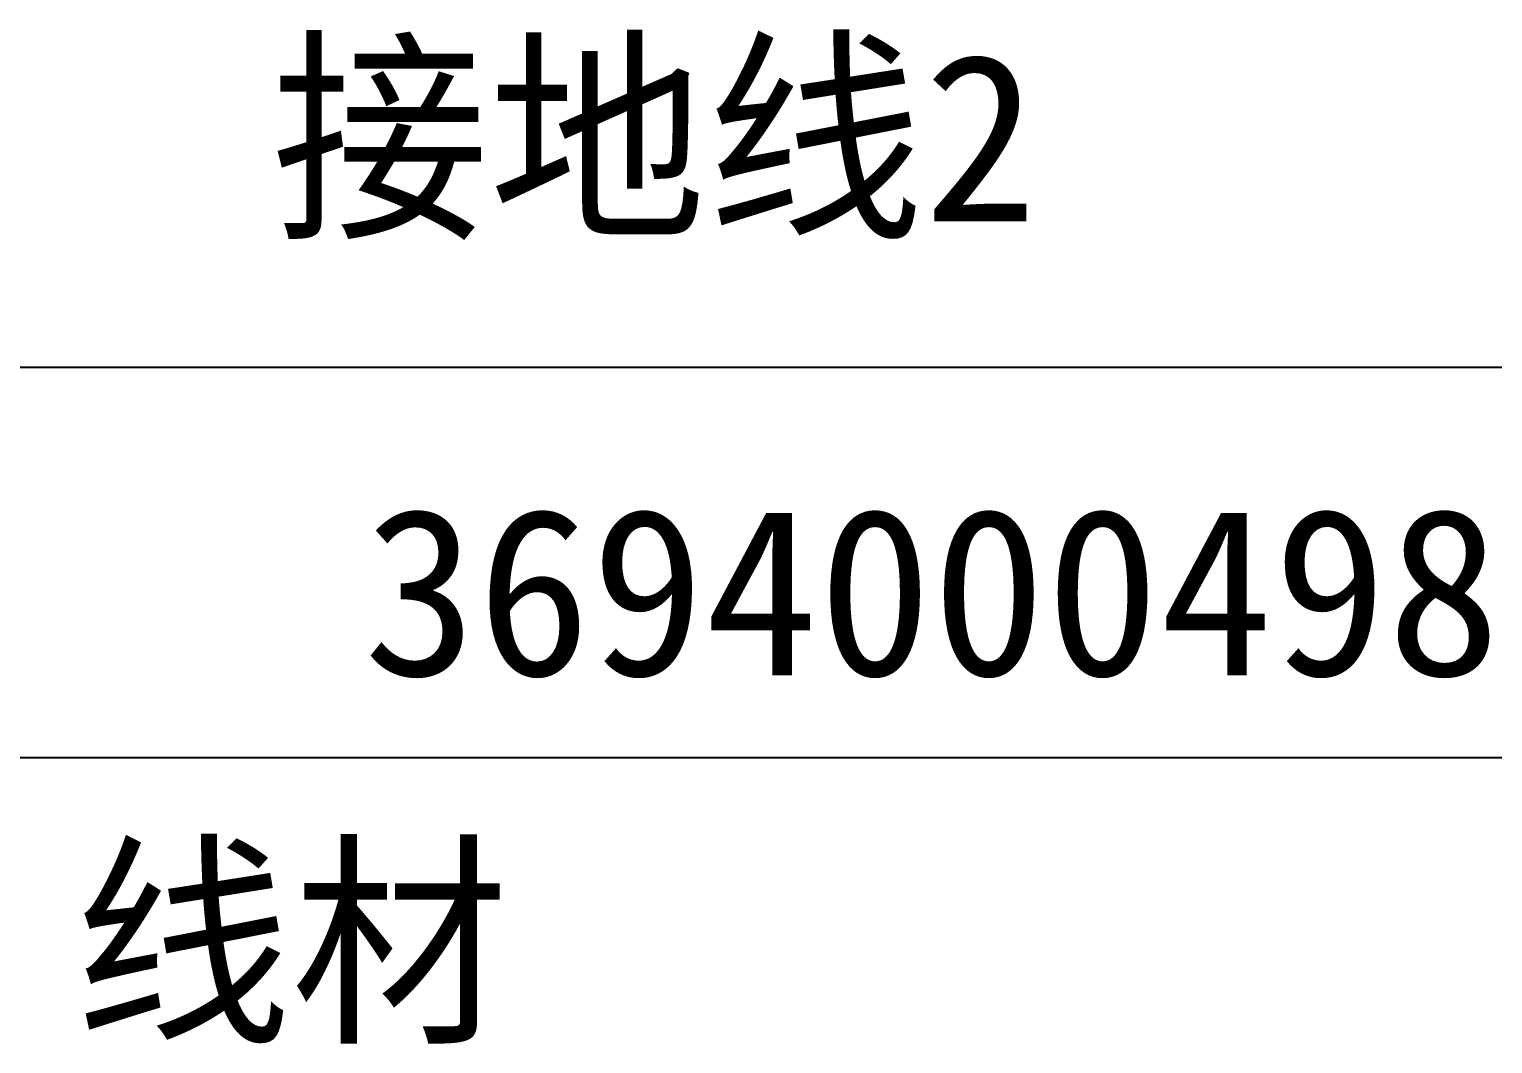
# Model space of a CAD drawing. Header units: millimetres. Extents: x 336 to 634, y 189 to 399.
# Drawn here: x 524.36 to 550.62, y 210.04 to 228.24 of the extents above; entities that cross this region are included whole.
import ezdxf

# ---------------------------------------------------------------- set-up
doc = ezdxf.new("R2010")
doc.units = ezdxf.units.MM

msp = doc.modelspace()

# ---------------------------------------------------------------- linework, layer by layer
at = {"color": 7, "linetype": 'Continuous'}
for p, q in [((448.54993, 222.17685), (628.54993, 222.17685)), ((448.54993, 215.17685), (628.54993, 215.17685))]:
    msp.add_line(p, q, dxfattribs=at)

# ---------------------------------------------------------------- texts
at = {"lineweight": 0, "char_height": 3, "width": 77.9898824, "attachment_point": 1}
for s, insert in [('{\\C5;接地线2}', (528.70715, 227.79664)), ('{\\C5;3694000498}', (530.35332, 219.64816)), ('{\\C5;线材}', (525.16067, 213.36374))]:
    msp.add_mtext(s, dxfattribs=dict(at, insert=insert))

doc.saveas('drawing.dxf')
